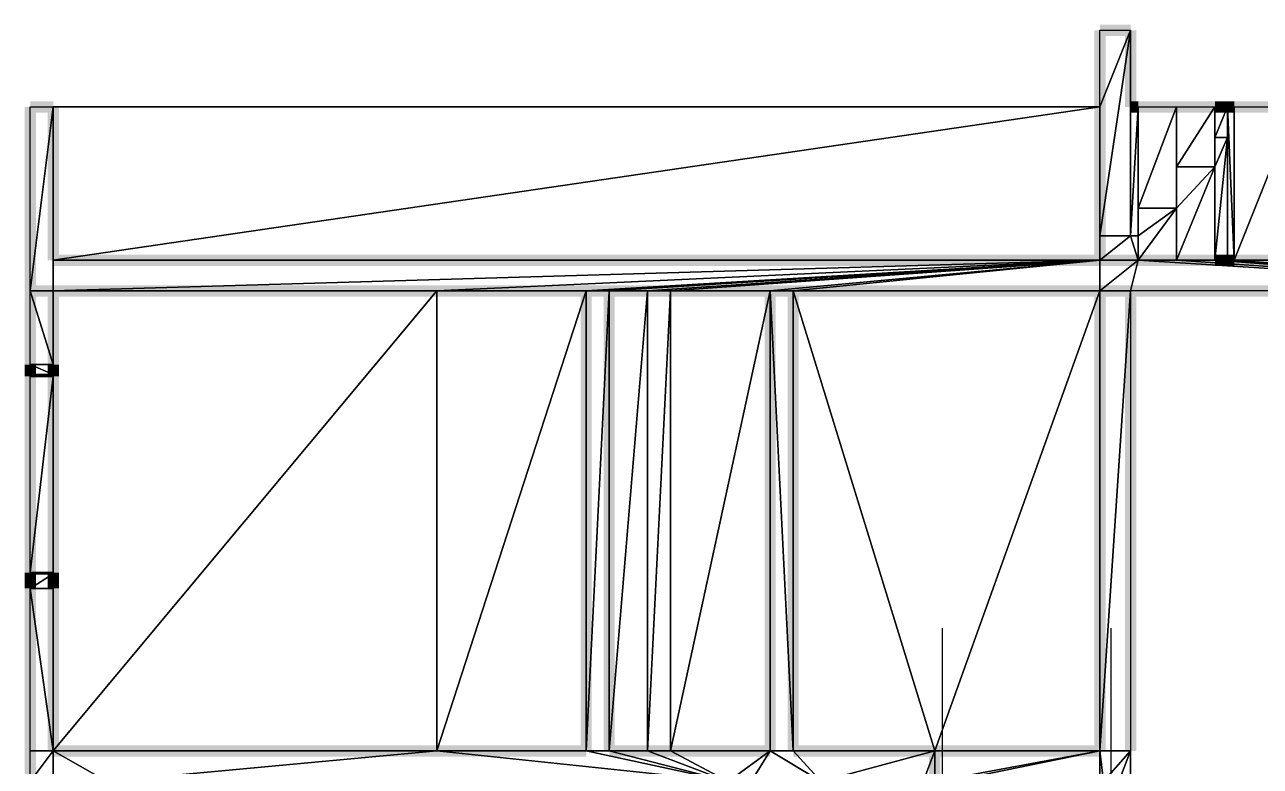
# Model space of a CAD drawing. Extents: x -8.7 to 13.2, y -5.7 to 3.8.
# Drawn here: x 0.06 to 8.12, y -1.55 to 3.29 of the extents above; entities that cross this region are included whole.
import ezdxf

# ---------------------------------------------------------------- set-up
doc = ezdxf.new("R2010")
doc.units = 0
doc.layers.get('0').update_dxf_attribs({"linetype": 'CONTINUOUS'})
doc.layers.add('SECTIONCUTEDGES', color=7, linetype='CONTINUOUS')

msp = doc.modelspace()

# ---------------------------------------------------------------- linework, layer by layer
for p, q in [((7.0737, 2.7522), (0.2492, 2.7522)), ((7.2737, 1.9122), (7.2737, 2.7522)), ((7.3237, 2.0922), (7.3237, 2.7522)), ((7.5737, 2.3622), (7.5737, 2.7522)), ((7.8237, 2.5522), (7.8237, 2.7522)), ((7.9066, 2.5522), (7.9066, 2.7522)), ((7.9495, 1.7522), (7.9495, 2.7522)), ((7.8237, 2.3622), (7.8237, 2.5522)), ((7.9066, 2.5522), (7.8237, 2.5522)), ((7.9066, 1.7522), (7.9066, 2.5522)), ((7.8237, 2.3622), (7.5737, 2.3622)), ((7.5737, 2.0922), (7.5737, 2.3622)), ((7.8237, 1.7522), (7.8237, 2.3622)), ((7.3237, 1.9122), (7.3237, 2.0922)), ((7.5737, 2.0922), (7.3237, 2.0922)), ((7.5737, 1.7522), (7.5737, 2.0922)), ((7.2737, 1.9122), (7.0737, 1.9122)), ((7.3237, 1.9122), (7.2737, 1.9122)), ((7.3237, 1.7522), (7.3237, 1.9122)), ((7.9066, 1.7522), (7.7173, 1.7522)), ((7.8873, 1.7522), (7.887, 1.7522)), ((7.8879, 1.7522), (7.8873, 1.7522)), ((7.8889, 1.7522), (7.8879, 1.7522)), ((7.8901, 1.7522), (7.8889, 1.7522)), ((7.8917, 1.7522), (7.8901, 1.7522)), ((7.8935, 1.7522), (7.8917, 1.7522)), ((7.8956, 1.7522), (7.8935, 1.7522)), ((7.898, 1.7522), (7.8956, 1.7522)), ((7.9006, 1.7522), (7.898, 1.7522)), ((7.9035, 1.7522), (7.9006, 1.7522)), ((7.9066, 1.7522), (7.9035, 1.7522)), ((7.9066, 1.7522), (7.906, 1.7522)), ((2.7492, -1.4478), (2.7492, 1.5522)), ((4.1237, -1.4478), (4.1237, 1.5522)), ((4.2737, -1.4478), (4.2737, 1.5522)), ((0.0992, 1.0722), (0.2492, 1.0722)), ((0.0992, 1.0072), (0.2492, 1.0072)), ((0.0992, 0.995), (0.2492, 0.995)), ((0.0992, -0.285), (0.2492, -0.285)), ((0.0992, -0.2928), (0.2492, -0.2928)), ((0.0992, -0.3878), (0.2492, -0.3878)), ((6.0463, -1.6478), (6.0463, -0.6478)), ((7.1463, -1.6478), (7.1463, -0.6478)), ((0.2492, -1.4478), (0.0992, -1.4478)), ((0.9267, -1.4478), (0.9268, -1.4478)), ((0.9268, -1.4478), (0.9269, -1.4478)), ((0.9269, -1.4478), (0.9271, -1.4478)), ((0.9271, -1.4478), (0.9274, -1.4478)), ((0.9274, -1.4478), (0.9278, -1.4478)), ((0.9278, -1.4478), (0.9282, -1.4478)), ((0.9282, -1.4478), (0.9288, -1.4478)), ((0.9288, -1.4478), (0.9294, -1.4478)), ((0.9294, -1.4478), (0.9301, -1.4478)), ((0.9301, -1.4478), (0.9308, -1.4478)), ((0.9308, -1.4478), (0.9317, -1.4478)), ((0.9317, -1.4478), (0.9326, -1.4478)), ((0.9326, -1.4478), (0.9335, -1.4478)), ((0.9335, -1.4478), (0.9345, -1.4478)), ((0.9345, -1.4478), (0.9356, -1.4478)), ((0.9356, -1.4478), (0.9367, -1.4478)), ((0.9367, -1.4478), (0.9378, -1.4478)), ((0.9378, -1.4478), (0.939, -1.4478)), ((0.939, -1.4478), (0.9403, -1.4478)), ((0.9403, -1.4478), (0.9415, -1.4478)), ((0.9415, -1.4478), (0.9428, -1.4478)), ((0.9428, -1.4478), (0.9441, -1.4478)), ((0.9441, -1.4478), (0.9454, -1.4478)), ((0.9454, -1.4478), (0.9467, -1.4478)), ((0.9467, -1.4478), (1.9267, -1.4478)), ((1.9267, -1.4478), (2.9067, -1.4478)), ((2.1142, -1.4478), (2.6518, -1.4478)), ((2.4467, -1.4478), (2.4554, -1.4478)), ((2.4554, -1.4478), (2.5375, -1.4478)), ((2.5084, -1.4478), (2.5826, -1.4478)), ((2.5243, -1.4478), (2.5667, -1.4478)), ((2.5826, -1.4478), (2.6329, -1.4478)), ((2.6303, -1.4478), (2.6964, -1.4478)), ((2.6518, -1.4478), (2.6526, -1.4478)), ((2.7006, -1.4478), (2.7582, -1.4478)), ((2.7031, -1.4478), (2.7427, -1.4478)), ((2.7213, -1.4478), (2.7582, -1.4478)), ((2.7427, -1.4478), (2.7852, -1.4478)), ((2.7427, -1.4478), (2.7606, -1.4478)), ((2.7582, -1.4478), (2.7894, -1.4478)), ((2.7606, -1.4478), (2.7639, -1.4478)), ((2.7639, -1.4478), (2.7945, -1.4478)), ((2.7639, -1.4478), (2.8261, -1.4478)), ((2.7765, -1.4478), (2.8106, -1.4478)), ((2.7894, -1.4478), (2.8901, -1.4478)), ((2.8016, -1.4478), (2.8689, -1.4478)), ((2.8106, -1.4478), (2.906, -1.4478)), ((2.8159, -1.4478), (2.8424, -1.4478)), ((2.8225, -1.4478), (2.8261, -1.4478)), ((2.826, -1.4478), (2.8295, -1.4478)), ((2.8261, -1.4478), (2.8295, -1.4478)), ((2.8295, -1.4478), (2.885, -1.4478)), ((2.8318, -1.4478), (2.8848, -1.4478)), ((2.8384, -1.4478), (2.8491, -1.4478)), ((2.8424, -1.4478), (2.8768, -1.4478)), ((2.8491, -1.4478), (2.9202, -1.4478)), ((2.8636, -1.4478), (2.9431, -1.4478)), ((2.8689, -1.4478), (2.8742, -1.4478)), ((2.8768, -1.4478), (2.9194, -1.4478)), ((2.8815, -1.4478), (2.885, -1.4478)), ((2.885, -1.4478), (2.8851, -1.4478)), ((2.885, -1.4478), (2.8883, -1.4478)), ((2.885, -1.4478), (2.8883, -1.4478)), ((2.8883, -1.4478), (2.8884, -1.4478)), ((2.8883, -1.4478), (2.9002, -1.4478)), ((2.8901, -1.4478), (2.9002, -1.4478)), ((2.9002, -1.4478), (2.9484, -1.4478)), ((2.904, -1.4478), (2.9219, -1.4478)), ((2.906, -1.4478), (2.9089, -1.4478)), ((2.9067, -1.4478), (2.908, -1.4478)), ((2.908, -1.4478), (2.9093, -1.4478)), ((2.9093, -1.4478), (2.9106, -1.4478)), ((2.9106, -1.4478), (2.9119, -1.4478)), ((2.9119, -1.4478), (2.9132, -1.4478)), ((2.9132, -1.4478), (2.9144, -1.4478)), ((2.9144, -1.4478), (2.9156, -1.4478)), ((2.9156, -1.4478), (2.9167, -1.4478)), ((2.9166, -1.4478), (2.9537, -1.4478)), ((2.9167, -1.4478), (2.9178, -1.4478)), ((2.9178, -1.4478), (2.9189, -1.4478)), ((2.9189, -1.4478), (2.9199, -1.4478)), ((2.9199, -1.4478), (2.9209, -1.4478)), ((2.9209, -1.4478), (2.9218, -1.4478)), ((2.9218, -1.4478), (2.9226, -1.4478)), ((2.9219, -1.4478), (2.939, -1.4478)), ((2.9226, -1.4478), (2.9234, -1.4478)), ((2.9234, -1.4478), (2.924, -1.4478)), ((2.924, -1.4478), (2.9247, -1.4478)), ((2.9247, -1.4478), (2.9252, -1.4478)), ((2.9252, -1.4478), (2.9257, -1.4478)), ((2.9257, -1.4478), (2.926, -1.4478)), ((2.926, -1.4478), (2.9263, -1.4478)), ((2.9263, -1.4478), (2.9266, -1.4478)), ((2.9266, -1.4478), (2.9267, -1.4478)), ((2.9267, -1.4478), (2.9267, -1.4478)), ((2.939, -1.4478), (2.9537, -1.4478)), ((2.9431, -1.4478), (2.9537, -1.4478)), ((2.9594, -1.4478), (3.2257, -1.4478)), ((2.9749, -1.4478), (2.9802, -1.4478)), ((3.0229, -1.4478), (3.0597, -1.4478)), ((3.0692, -1.4478), (3.0739, -1.4478)), ((3.0737, -1.4478), (4.2737, -1.4478)), ((3.8737, -1.4478), (3.7237, -1.4478)), ((4.2737, -1.4478), (4.1237, -1.4478)), ((4.7221, -1.4478), (4.4355, -1.4478)), ((4.9237, -1.4478), (5.0737, -1.4478)), ((4.9237, -1.4478), (4.9281, -1.4478)), ((4.9237, -1.4478), (4.9281, -1.4478)), ((7.2737, -1.4478), (7.0737, -1.4478)), ((7.2737, -1.6478), (7.2737, -1.4478))]:
    msp.add_line(p, q)
at = {"layer": 'SECTIONCUTEDGES'}
for points in [[(7.2737, 3.2522, 0.0731, 0.0731, 0), (7.0737, 3.2522, 0.0731, 0.0731, 0)], [(7.0737, 2.7522, 0.0731, 0.0731, 0), (7.0737, 3.2522, 0.0731, 0.0731, 0)], [(7.2737, 2.7522, 0.0731, 0.0731, 0), (7.2737, 3.2522, 0.0731, 0.0731, 0)], [(0.0992, 2.7522, 0.0731, 0.0731, 0), (0.0992, 1.5522, 0.0731, 0.0731, 0)], [(0.2492, 2.7522, 0.0731, 0.0731, 0), (0.0992, 2.7522, 0.0731, 0.0731, 0)], [(0.2492, 1.7522, 0.0731, 0.0731, 0), (0.2492, 2.7522, 0.0731, 0.0731, 0)], [(7.0737, 1.9122, 0.0731, 0.0731, 0), (7.0737, 2.7522, 0.0731, 0.0731, 0)], [(7.3237, 2.7522, 0.0731, 0.0731, 0), (7.2737, 2.7522, 0.0731, 0.0731, 0)], [(7.5737, 2.7522, 0.0731, 0.0731, 0), (7.3237, 2.7522, 0.0731, 0.0731, 0)], [(7.8237, 2.7522, 0.0731, 0.0731, 0), (7.5737, 2.7522, 0.0731, 0.0731, 0)], [(7.9066, 2.7522, 0.0731, 0.0731, 0), (7.8237, 2.7522, 0.0731, 0.0731, 0)], [(7.9495, 2.7522, 0.0731, 0.0731, 0), (7.9066, 2.7522, 0.0731, 0.0731, 0)], [(7.9495, 2.7522, 0.0731, 0.0731, 0), (8.3495, 2.7522, 0.0731, 0.0731, 0)], [(7.0737, 1.7522, 0.0731, 0.0731, 0), (7.0737, 1.9122, 0.0731, 0.0731, 0)], [(7.0737, 1.7522, 0.0731, 0.0731, 0), (0.2492, 1.7522, 0.0731, 0.0731, 0)], [(7.3237, 1.7522, 0.0731, 0.0731, 0), (7.0737, 1.7522, 0.0731, 0.0731, 0)], [(7.5737, 1.7522, 0.0731, 0.0731, 0), (7.3237, 1.7522, 0.0731, 0.0731, 0)], [(7.8237, 1.7522, 0.0731, 0.0731, 0), (7.5737, 1.7522, 0.0731, 0.0731, 0)], [(7.9066, 1.7522, 0.0731, 0.0731, 0), (7.8237, 1.7522, 0.0731, 0.0731, 0)], [(7.9495, 1.7522, 0.0731, 0.0731, 0), (7.9066, 1.7522, 0.0731, 0.0731, 0)], [(8.3495, 1.7522, 0.0731, 0.0731, 0), (7.9495, 1.7522, 0.0731, 0.0731, 0)], [(0.0992, 1.0722, 0.0731, 0.0731, 0), (0.0992, 1.5522, 0.0731, 0.0731, 0)], [(0.0992, 1.5522, 0.0731, 0.0731, 0), (0.2492, 1.5522, 0.0731, 0.0731, 0)], [(0.2492, 1.5522, 0.0731, 0.0731, 0), (2.7492, 1.5522, 0.0731, 0.0731, 0)], [(0.2492, 1.0722, 0.0731, 0.0731, 0), (0.2492, 1.5522, 0.0731, 0.0731, 0)], [(2.7492, 1.5522, 0.0731, 0.0731, 0), (3.7237, 1.5522, 0.0731, 0.0731, 0)], [(3.7237, 1.5522, 0.0731, 0.0731, 0), (3.8737, 1.5522, 0.0731, 0.0731, 0)], [(3.7237, -1.4478, 0.0731, 0.0731, 0), (3.7237, 1.5522, 0.0731, 0.0731, 0)], [(3.8737, -1.4478, 0.0731, 0.0731, 0), (3.8737, 1.5522, 0.0731, 0.0731, 0)], [(3.8737, 1.5522, 0.0731, 0.0731, 0), (4.1237, 1.5522, 0.0731, 0.0731, 0)], [(4.1237, 1.5522, 0.0731, 0.0731, 0), (4.2737, 1.5522, 0.0731, 0.0731, 0)], [(4.2737, 1.5522, 0.0731, 0.0731, 0), (4.9237, 1.5522, 0.0731, 0.0731, 0)], [(4.9237, -1.4478, 0.0731, 0.0731, 0), (4.9237, 1.5522, 0.0731, 0.0731, 0)], [(4.9237, 1.5522, 0.0731, 0.0731, 0), (5.0737, 1.5522, 0.0731, 0.0731, 0)], [(5.0737, -1.4478, 0.0731, 0.0731, 0), (5.0737, 1.5522, 0.0731, 0.0731, 0)], [(5.0737, 1.5522, 0.0731, 0.0731, 0), (7.0737, 1.5522, 0.0731, 0.0731, 0)], [(7.0737, -1.4478, 0.0731, 0.0731, 0), (7.0737, 1.5522, 0.0731, 0.0731, 0)], [(7.0737, 1.5522, 0.0731, 0.0731, 0), (7.2737, 1.5522, 0.0731, 0.0731, 0)], [(7.2737, -1.4478, 0.0731, 0.0731, 0), (7.2737, 1.5522, 0.0731, 0.0731, 0)], [(7.2737, 1.5522, 0.0731, 0.0731, 0), (10.4737, 1.5522, 0.0731, 0.0731, 0)], [(0.0992, 1.0722, 0.0731, 0.0731, 0), (0.0992, 1.0072, 0.0731, 0.0731, 0)], [(0.2492, 1.0722, 0.0731, 0.0731, 0), (0.2492, 1.0072, 0.0731, 0.0731, 0)], [(0.0992, 1.0072, 0.0731, 0.0731, 0), (0.0992, 0.995, 0.0731, 0.0731, 0)], [(0.0992, 0.995, 0.0731, 0.0731, 0), (0.0992, -0.285, 0.0731, 0.0731, 0)], [(0.2492, 1.0072, 0.0731, 0.0731, 0), (0.2492, 0.995, 0.0731, 0.0731, 0)], [(0.2492, -0.285, 0.0731, 0.0731, 0), (0.2492, 0.995, 0.0731, 0.0731, 0)], [(0.0992, -0.285, 0.0731, 0.0731, 0), (0.0992, -0.2928, 0.0731, 0.0731, 0)], [(0.0992, -0.2928, 0.0731, 0.0731, 0), (0.0992, -0.3878, 0.0731, 0.0731, 0)], [(0.2492, -0.285, 0.0731, 0.0731, 0), (0.2492, -0.2928, 0.0731, 0.0731, 0)], [(0.2492, -0.2928, 0.0731, 0.0731, 0), (0.2492, -0.3878, 0.0731, 0.0731, 0)], [(0.0992, -1.4478, 0.0731, 0.0731, 0), (0.0992, -0.3878, 0.0731, 0.0731, 0)], [(0.2492, -1.4478, 0.0731, 0.0731, 0), (0.2492, -0.3878, 0.0731, 0.0731, 0)], [(0.0992, -1.6478, 0.0731, 0.0731, 0), (0.0992, -1.4478, 0.0731, 0.0731, 0)], [(0.2492, -1.4478, 0.0731, 0.0731, 0), (2.7492, -1.4478, 0.0731, 0.0731, 0)], [(2.7492, -1.4478, 0.0731, 0.0731, 0), (3.7237, -1.4478, 0.0731, 0.0731, 0)], [(3.8737, -1.4478, 0.0731, 0.0731, 0), (4.1237, -1.4478, 0.0731, 0.0731, 0)], [(4.2737, -1.4478, 0.0731, 0.0731, 0), (4.1237, -1.4478, 0.0731, 0.0731, 0)], [(4.2737, -1.4478, 0.0731, 0.0731, 0), (4.9237, -1.4478, 0.0731, 0.0731, 0)], [(5.9963, -1.4478, 0.0731, 0.0731, 0), (5.0737, -1.4478, 0.0731, 0.0731, 0)], [(5.9963, -1.4478, 0.0731, 0.0731, 0), (5.9963, -1.6478, 0.0731, 0.0731, 0)], [(5.9963, -1.4478, 0.0731, 0.0731, 0), (7.0737, -1.4478, 0.0731, 0.0731, 0)]]:
    msp.add_lwpolyline(points, format="xyseb", dxfattribs=at)

# ---------------------------------------------------------------- meshes
at = {"color": 7}
mesh = msp.add_polyface(dxfattribs=at)
corners = [(7.2737, 3.2522), (7.0737, 2.7522), (7.0737, 3.2522), (7.0737, 1.9122), (7.2737, 1.9122), (7.2737, 2.7522)]
mesh.append_faces([[corners[k] for k in face] for face in [(0, 1, 2), (4, 0, 5)]], dxfattribs={"vtx0": -1, "color": 7})
mesh.append_faces([[corners[k] for k in face] for face in [(1, 0, 3), (3, 0, 4)]], dxfattribs={"vtx0": -1, "vtx1": -1, "color": 7})
at = {"color": 250}
mesh = msp.add_polyface(dxfattribs=at)
corners = [(0.2492, 2.7522), (0.0992, 1.5522), (0.0992, 2.7522), (0.2492, 1.5522), (0.2492, 1.7522), (7.0737, 1.7522), (2.7492, 1.5522), (3.7237, 1.5522), (3.8737, 1.5522), (4.1237, 1.5522), (4.2737, 1.5522), (4.9237, 1.5522), (5.0737, 1.5522), (7.0737, 1.5522), (7.3237, 1.7522), (7.2737, 1.5522), (10.4737, 1.5522), (7.5737, 1.7522), (7.8237, 1.7522), (7.9066, 1.7522), (7.9495, 1.7522), (8.3495, 1.7522), (8.4245, 1.7522), (8.6495, 1.7522), (8.6925, 1.7522), (8.6971, 1.7522), (9.0519, 1.7522), (9.0565, 1.7522), (9.0995, 1.7522), (9.3245, 1.7522), (9.3859, 1.7522), (9.7859, 1.7522), (9.8288, 1.7522), (10.2737, 1.7522), (10.4737, 1.7522)]
mesh.append_faces([[corners[k] for k in face] for face in [(0, 1, 2), (16, 33, 34)]], dxfattribs={"vtx0": -1, "color": 250})
mesh.append_faces([[corners[k] for k in face] for face in [(1, 0, 3), (3, 5, 6), (6, 5, 7), (7, 5, 8), (8, 5, 9), (9, 5, 10), (10, 5, 11), (11, 5, 12), (12, 5, 13), (13, 14, 15), (15, 14, 16)]], dxfattribs={"vtx0": -1, "vtx1": -1, "color": 250})
mesh.append_faces([[corners[k] for k in face] for face in [(3, 0, 4), (3, 4, 5), (13, 5, 14), (16, 14, 17), (16, 17, 18), (16, 18, 19), (16, 19, 20), (16, 20, 21), (16, 21, 22), (16, 22, 23), (16, 23, 24), (16, 24, 25), (16, 25, 26), (16, 26, 27), (16, 27, 28), (16, 28, 29), (16, 29, 30), (16, 30, 31), (16, 31, 32), (16, 32, 33)]], dxfattribs={"vtx0": -1, "vtx2": -1, "color": 250})
at = {"color": 7}
mesh = msp.add_polyface(dxfattribs=at)
corners = [(7.0737, 2.7522), (0.2492, 1.7522), (0.2492, 2.7522), (7.0737, 1.7522), (7.0737, 1.9122)]
mesh.append_faces([[corners[k] for k in face] for face in [(0, 1, 2), (3, 0, 4)]], dxfattribs={"vtx0": -1, "color": 7})
mesh.append_faces([[corners[k] for k in face] for face in [(1, 0, 3)]], dxfattribs={"vtx0": -1, "vtx1": -1, "color": 7})
mesh = msp.add_polyface(dxfattribs=at)
corners = [(7.3237, 2.7522), (7.2737, 1.9122), (7.2737, 2.7522), (7.3237, 1.9122), (7.3237, 2.0922)]
mesh.append_faces([[corners[k] for k in face] for face in [(0, 1, 2), (3, 0, 4)]], dxfattribs={"vtx0": -1, "color": 7})
mesh.append_faces([[corners[k] for k in face] for face in [(1, 0, 3)]], dxfattribs={"vtx0": -1, "vtx1": -1, "color": 7})
mesh = msp.add_polyface(dxfattribs=at)
corners = [(7.5737, 2.7522), (7.3237, 2.0922), (7.3237, 2.7522), (7.5737, 2.0922), (7.5737, 2.3622)]
mesh.append_faces([[corners[k] for k in face] for face in [(0, 1, 2), (3, 0, 4)]], dxfattribs={"vtx0": -1, "color": 7})
mesh.append_faces([[corners[k] for k in face] for face in [(1, 0, 3)]], dxfattribs={"vtx0": -1, "vtx1": -1, "color": 7})
mesh = msp.add_polyface(dxfattribs=at)
corners = [(7.8237, 2.7522), (7.5737, 2.3622), (7.5737, 2.7522), (7.8237, 2.3622), (7.8237, 2.5522)]
mesh.append_faces([[corners[k] for k in face] for face in [(0, 1, 2), (3, 0, 4)]], dxfattribs={"vtx0": -1, "color": 7})
mesh.append_faces([[corners[k] for k in face] for face in [(1, 0, 3)]], dxfattribs={"vtx0": -1, "vtx1": -1, "color": 7})
mesh = msp.add_polyface(dxfattribs=at)
corners = [(7.9066, 2.7522), (7.8237, 2.5522), (7.8237, 2.7522), (7.9066, 2.5522)]
mesh.append_faces([[corners[k] for k in face] for face in [(0, 1, 2), (1, 0, 3)]], dxfattribs={"vtx0": -1, "color": 7})
mesh = msp.add_polyface(dxfattribs=at)
corners = [(7.9066, 2.7522), (7.9066, 1.7522), (7.9066, 2.5522), (7.9495, 1.7522), (7.9495, 2.7522)]
mesh.append_faces([[corners[k] for k in face] for face in [(0, 1, 2), (3, 0, 4)]], dxfattribs={"vtx0": -1, "color": 7})
mesh.append_faces([[corners[k] for k in face] for face in [(1, 0, 3)]], dxfattribs={"vtx0": -1, "vtx1": -1, "color": 7})
mesh = msp.add_polyface(dxfattribs=at)
corners = [(8.3495, 2.7522), (7.9495, 1.7522), (7.9495, 2.7522), (8.3495, 1.7522)]
mesh.append_faces([[corners[k] for k in face] for face in [(0, 1, 2), (1, 0, 3)]], dxfattribs={"vtx0": -1, "color": 7})
mesh = msp.add_polyface(dxfattribs=at)
corners = [(7.9066, 2.5522), (7.8237, 2.3622), (7.8237, 2.5522), (7.8237, 1.7522), (7.9066, 1.7522)]
mesh.append_faces([[corners[k] for k in face] for face in [(0, 1, 2), (3, 0, 4)]], dxfattribs={"vtx0": -1, "color": 7})
mesh.append_faces([[corners[k] for k in face] for face in [(1, 0, 3)]], dxfattribs={"vtx0": -1, "vtx1": -1, "color": 7})
mesh = msp.add_polyface(dxfattribs=at)
corners = [(7.8237, 2.3622), (7.5737, 2.0922), (7.5737, 2.3622), (7.5737, 1.7522), (7.8237, 1.7522)]
mesh.append_faces([[corners[k] for k in face] for face in [(0, 1, 2), (3, 0, 4)]], dxfattribs={"vtx0": -1, "color": 7})
mesh.append_faces([[corners[k] for k in face] for face in [(1, 0, 3)]], dxfattribs={"vtx0": -1, "vtx1": -1, "color": 7})
mesh = msp.add_polyface(dxfattribs=at)
corners = [(7.5737, 2.0922), (7.3237, 1.9122), (7.3237, 2.0922), (7.3237, 1.7522), (7.5737, 1.7522)]
mesh.append_faces([[corners[k] for k in face] for face in [(0, 1, 2), (3, 0, 4)]], dxfattribs={"vtx0": -1, "color": 7})
mesh.append_faces([[corners[k] for k in face] for face in [(1, 0, 3)]], dxfattribs={"vtx0": -1, "vtx1": -1, "color": 7})
mesh = msp.add_polyface(dxfattribs=at)
corners = [(7.2737, 1.9122), (7.0737, 1.7522), (7.0737, 1.9122), (7.3237, 1.7522), (7.3237, 1.9122)]
mesh.append_faces([[corners[k] for k in face] for face in [(0, 1, 2), (3, 0, 4)]], dxfattribs={"vtx0": -1, "color": 7})
mesh.append_faces([[corners[k] for k in face] for face in [(1, 0, 3)]], dxfattribs={"vtx0": -1, "vtx1": -1, "color": 7})
mesh = msp.add_polyface(dxfattribs=at)
corners = [(0.0992, 1.5522), (0.2492, 1.0722), (0.0992, 1.0722), (0.2492, 1.5522)]
mesh.append_faces([[corners[k] for k in face] for face in [(0, 1, 2), (1, 0, 3)]], dxfattribs={"vtx0": -1, "color": 7})
at = {"color": 254}
mesh = msp.add_polyface(dxfattribs=at)
corners = [(0.2492, 1.5522), (0.2492, 1.0072), (0.2492, 1.0722), (0.2492, 0.995), (0.2492, -0.285), (0.2492, -0.2928), (0.2492, -0.3878), (0.2492, -1.4478), (2.7492, 1.5522), (2.7492, -1.4478)]
mesh.append_faces([[corners[k] for k in face] for face in [(0, 1, 2), (7, 8, 9)]], dxfattribs={"vtx0": -1, "color": 254})
mesh.append_faces([[corners[k] for k in face] for face in [(1, 0, 3), (3, 0, 4), (4, 0, 5), (5, 0, 6), (6, 0, 7)]], dxfattribs={"vtx0": -1, "vtx1": -1, "color": 254})
mesh.append_faces([[corners[k] for k in face] for face in [(7, 0, 8)]], dxfattribs={"vtx0": -1, "vtx2": -1, "color": 254})
mesh = msp.add_polyface(dxfattribs=at)
corners = [(3.7237, 1.5522), (2.7492, -1.4478), (2.7492, 1.5522), (3.7237, -1.4478)]
mesh.append_faces([[corners[k] for k in face] for face in [(0, 1, 2), (1, 0, 3)]], dxfattribs={"vtx0": -1, "color": 254})
at = {"color": 7}
mesh = msp.add_polyface(dxfattribs=at)
corners = [(3.8737, 1.5522), (3.7237, -1.4478), (3.7237, 1.5522), (3.8737, -1.4478)]
mesh.append_faces([[corners[k] for k in face] for face in [(0, 1, 2), (1, 0, 3)]], dxfattribs={"vtx0": -1, "color": 7})
at = {"color": 254}
mesh = msp.add_polyface(dxfattribs=at)
corners = [(4.1237, 1.5522), (3.8737, -1.4478), (3.8737, 1.5522), (4.1237, -1.4478)]
mesh.append_faces([[corners[k] for k in face] for face in [(0, 1, 2), (1, 0, 3)]], dxfattribs={"vtx0": -1, "color": 254})
mesh = msp.add_polyface(dxfattribs=at)
corners = [(4.2737, 1.5522), (4.1237, -1.4478), (4.1237, 1.5522), (4.2737, -1.4478)]
mesh.append_faces([[corners[k] for k in face] for face in [(0, 1, 2), (1, 0, 3)]], dxfattribs={"vtx0": -1, "color": 254})
mesh = msp.add_polyface(dxfattribs=at)
corners = [(4.9237, 1.5522), (4.2737, -1.4478), (4.2737, 1.5522), (4.9237, -1.4478)]
mesh.append_faces([[corners[k] for k in face] for face in [(0, 1, 2), (1, 0, 3)]], dxfattribs={"vtx0": -1, "color": 254})
at = {"color": 7}
mesh = msp.add_polyface(dxfattribs=at)
corners = [(4.9237, 1.5522), (5.0737, -1.4478), (4.9237, -1.4478), (5.0737, 1.5522)]
mesh.append_faces([[corners[k] for k in face] for face in [(0, 1, 2), (1, 0, 3)]], dxfattribs={"vtx0": -1, "color": 7})
at = {"color": 254}
mesh = msp.add_polyface(dxfattribs=at)
corners = [(5.0737, 1.5522), (5.9963, -1.4478), (5.0737, -1.4478), (7.0737, 1.5522), (7.0737, -1.4478)]
mesh.append_faces([[corners[k] for k in face] for face in [(0, 1, 2), (1, 3, 4)]], dxfattribs={"vtx0": -1, "color": 254})
mesh.append_faces([[corners[k] for k in face] for face in [(1, 0, 3)]], dxfattribs={"vtx0": -1, "vtx2": -1, "color": 254})
at = {"color": 7}
mesh = msp.add_polyface(dxfattribs=at)
corners = [(7.2737, 1.5522), (7.0737, -1.4478), (7.0737, 1.5522), (7.2737, -1.4478)]
mesh.append_faces([[corners[k] for k in face] for face in [(0, 1, 2), (1, 0, 3)]], dxfattribs={"vtx0": -1, "color": 7})
mesh = msp.add_polyface(dxfattribs=at)
corners = [(0.0992, 1.0722), (0.2492, 1.0072), (0.0992, 1.0072), (0.2492, 1.0722)]
mesh.append_faces([[corners[k] for k in face] for face in [(0, 1, 2), (1, 0, 3)]], dxfattribs={"vtx0": -1, "color": 7})
mesh = msp.add_polyface(dxfattribs=at)
corners = [(0.2492, 1.0072), (0.0992, 0.995), (0.0992, 1.0072), (0.2492, 0.995)]
mesh.append_faces([[corners[k] for k in face] for face in [(0, 1, 2), (1, 0, 3)]], dxfattribs={"vtx0": -1, "color": 7})
mesh = msp.add_polyface(dxfattribs=at)
corners = [(0.2492, 0.995), (0.0992, -0.285), (0.0992, 0.995), (0.2492, -0.285)]
mesh.append_faces([[corners[k] for k in face] for face in [(0, 1, 2), (1, 0, 3)]], dxfattribs={"vtx0": -1, "color": 7})
mesh = msp.add_polyface(dxfattribs=at)
corners = [(0.2492, -0.285), (0.0992, -0.2928), (0.0992, -0.285), (0.2492, -0.2928)]
mesh.append_faces([[corners[k] for k in face] for face in [(0, 1, 2), (1, 0, 3)]], dxfattribs={"vtx0": -1, "color": 7})
mesh = msp.add_polyface(dxfattribs=at)
corners = [(0.2492, -0.2928), (0.0992, -0.3878), (0.0992, -0.2928), (0.2492, -0.3878)]
mesh.append_faces([[corners[k] for k in face] for face in [(0, 1, 2), (1, 0, 3)]], dxfattribs={"vtx0": -1, "color": 7})
mesh = msp.add_polyface(dxfattribs=at)
corners = [(0.0992, -0.3878), (0.2492, -1.4478), (0.0992, -1.4478), (0.2492, -0.3878)]
mesh.append_faces([[corners[k] for k in face] for face in [(0, 1, 2), (1, 0, 3)]], dxfattribs={"vtx0": -1, "color": 7})
at = {"color": 254}
mesh = msp.add_polyface(dxfattribs=at)
corners = [(0.2492, -1.4478), (0.0992, -1.6478), (0.0992, -1.4478), (0.2492, -1.6478), (0.5992, -1.6478), (2.7492, -1.4478), (4.6492, -1.6478), (3.7237, -1.4478), (3.8737, -1.4478), (4.1237, -1.4478), (4.2737, -1.4478), (4.9237, -1.4478), (4.7992, -1.6478), (5.2557, -1.6478), (5.0737, -1.4478), (5.9963, -1.4478), (5.9201, -1.6478), (5.9963, -1.6478)]
mesh.append_faces([[corners[k] for k in face] for face in [(0, 1, 2), (16, 15, 17)]], dxfattribs={"vtx0": -1, "color": 254})
mesh.append_faces([[corners[k] for k in face] for face in [(1, 0, 3), (3, 0, 4), (4, 5, 6), (6, 11, 12), (12, 11, 13), (13, 15, 16)]], dxfattribs={"vtx0": -1, "vtx1": -1, "color": 254})
mesh.append_faces([[corners[k] for k in face] for face in [(4, 0, 5), (6, 5, 7), (6, 7, 8), (6, 8, 9), (6, 9, 10), (6, 10, 11), (13, 11, 14), (13, 14, 15)]], dxfattribs={"vtx0": -1, "vtx2": -1, "color": 254})
at = {"color": 7}
mesh = msp.add_polyface(dxfattribs=at)
corners = [(7.0737, -1.4478), (5.9963, -1.6478), (5.9963, -1.4478), (6.0963, -1.6478), (7.0737, -1.6478), (7.0963, -1.6478), (7.2737, -1.4478), (7.1963, -1.6478), (7.2737, -1.6478)]
mesh.append_faces([[corners[k] for k in face] for face in [(0, 1, 2), (7, 6, 8)]], dxfattribs={"vtx0": -1, "color": 7})
mesh.append_faces([[corners[k] for k in face] for face in [(1, 0, 3), (3, 0, 4), (4, 0, 5), (5, 6, 7)]], dxfattribs={"vtx0": -1, "vtx1": -1, "color": 7})
mesh.append_faces([[corners[k] for k in face] for face in [(5, 0, 6)]], dxfattribs={"vtx0": -1, "vtx2": -1, "color": 7})

doc.saveas('drawing.dxf')
